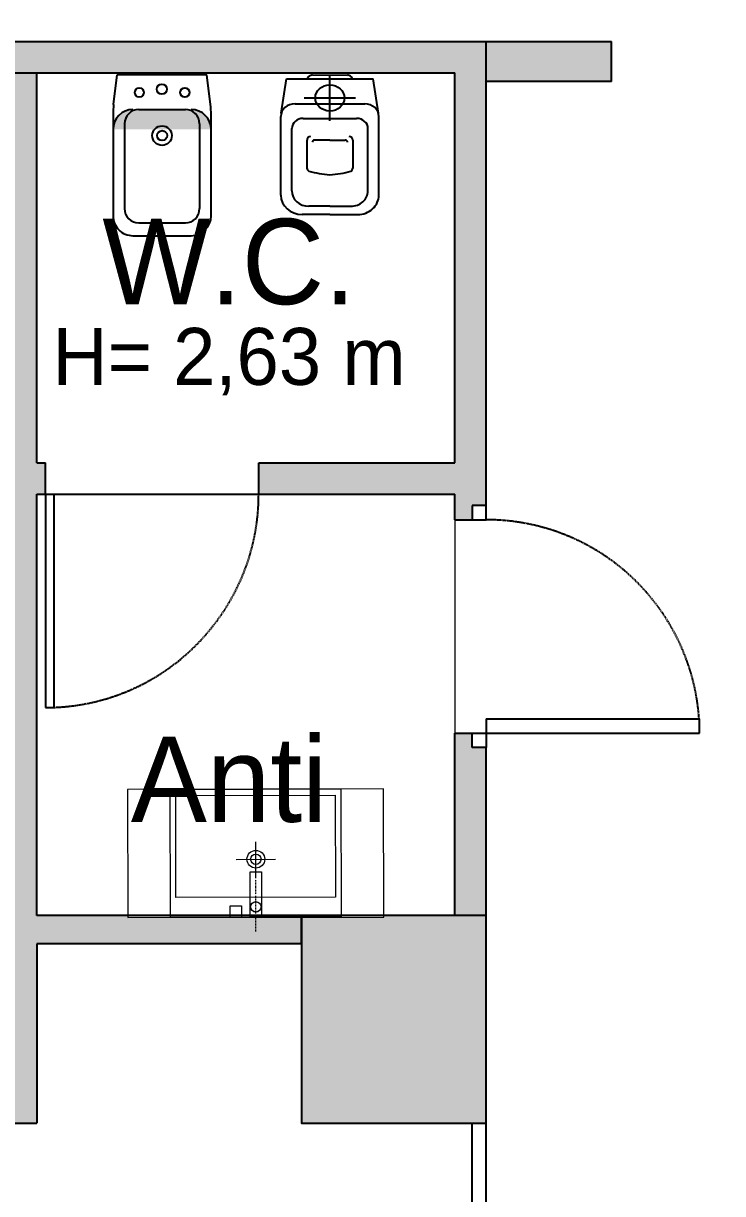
# Model space of a CAD drawing. Header units: millimetres. Extents: x 515 to 43442, y -1882 to 9936.
# Drawn here: x 15482.8 to 15728.6, y 3270.3 to 3681.4 of the extents above; entities that cross this region are included whole.
import ezdxf

# ---------------------------------------------------------------- set-up
doc = ezdxf.new("R2010")
doc.units = ezdxf.units.MM
doc.linetypes.add('HIDDEN', pattern=[0.375, 0.25, -0.125])
doc.linetypes.add('TRATTO-PUNTO', pattern=[1, 0.5, -0.25, 0, -0.25])
doc.layers.add('ARREDI_LINEE', color=33, linetype='Continuous', lineweight=9)
doc.layers.add('CAMP sez', color=9, linetype='Continuous', lineweight=15, true_color=0xbdbdbd)
doc.layers.add('PAV_EST', color=253, linetype='Continuous', lineweight=0, true_color=0xa8a8a8)
for name, color, linetype in [('INF', 8, 'Continuous'), ('SANIT', 33, 'Continuous'), ('SEZ', 170, 'Continuous'), ('Testi', 7, 'Continuous')]:
    doc.layers.add(name, color=color, linetype=linetype)
doc.styles.add('T_ESE_q100', font='bahnschrift.ttf', dxfattribs={"height": 15})

# ---------------------------------------------------------------- blocks, each defined once
blk = doc.blocks.new('uyiy8')
at = {"color": 0, "lineweight": -2}
for p, q in [((24284.05, 36278.64), (24311.29, 36283.33)), ((24312.5, 36283.36), (24324.75, 36283.62)), ((24329.92, 36253.56), (24324.75, 36283.62)), ((24286.23, 36275.09), (24307.79, 36278.81)), ((24320.74, 36255.02), (24316.58, 36279.17)), ((24315.21, 36256.97), (24312.02, 36275.48)), ((24322.21, 36258.57), (24319.16, 36276.31)), ((24329.67, 36262.78), (24327.59, 36274.85)), ((24280.33, 36260.49), (24278.67, 36270.1)), ((24304.73, 36272.85), (24294.98, 36271.17)), ((24306.09, 36264.98), (24305.19, 36270.24)), ((24283.18, 36260.98), (24281.92, 36268.26)), ((24312.7, 36266.07), (24328.67, 36268.82)), ((24306.11, 36264.88), (24307.01, 36259.62)), ((24280.33, 36260.49), (24281.98, 36250.88)), ((24283.18, 36260.98), (24284.43, 36253.7)), ((24307.46, 36257.01), (24297.71, 36255.33)), ((24318.3, 36249.71), (24329.92, 36253.56)), ((24289.91, 36244.64), (24317.15, 36249.33)), ((24290.77, 36248.7), (24312.34, 36252.42))]:
    blk.add_line(p, q, dxfattribs=at)
at = {"color": 0, "lineweight": -2, "extrusion": (0, 0, -1)}
for centre, major_axis, start_param, end_param in [((24312.14, 36278.4), (-0.85, 4.93), 0, 1.570796), ((24285.32, 36271.25), (1.27, -7.39), 1.570796, 3.141593), ((24308.47, 36274.87), (-0.68, 3.94), 0, 1.570796), ((24287.25, 36269.18), (1.02, -5.91), 1.570796, 3.141593), ((24325.69, 36274.32), (-0.37, 2.16), 0.335133, 1.483029), ((24325.71, 36265.33), (5.98, -34.73), 1.655038, 1.867633), ((24295.2, 36269.86), (-0.23, 1.31), -1.047198, 0), ((24304.46, 36270.11), (0.138, -0.804), 3.076729, 4.709356), ((24305.03, 36271.62), (-0.21, 1.24), -0.079223, 1.570796), ((24320.68, 36267.44), (0.87, -5.03), 1.570796326794229, 7.853981633973815), ((24324.72, 36271.12), (-5.98, 34.73), 4.415552, 4.628148), ((24327.7, 36262.63), (0.37, -2.16), -1.483029, -0.335133), ((24306.29, 36259.5), (0.138, -0.804), -1.567763, 0.064863), ((24307.33, 36258.27), (-0.21, 1.24), 1.570796, 3.220815), ((24289.76, 36254.62), (-1.02, 5.91), 3.141593, 4.712389), ((24297.48, 36256.64), (0.23, -1.31), 0, 1.047198), ((24311.66, 36256.36), (0.68, -3.94), 4.712389, 6.283185), ((24316.3, 36254.26), (0.85, -4.93), 4.712389, 6.283185), ((24288.64, 36252.03), (-1.27, 7.39), 3.141593, 4.712389)]:
    blk.add_ellipse(centre, major_axis=major_axis, ratio=0.9, start_param=start_param, end_param=end_param, dxfattribs=at)
blk = doc.blocks.new('SANCON05')
at = {"lineweight": -2}
h = blk.add_hatch(color=0, dxfattribs=at)
edge = h.paths.add_edge_path(flags=17)
edge.add_line((0.1, 0.1575), (0.1, -0.1575))
edge.add_line((0.1, -0.1575), (0.2035, -0.1702))
edge.add_arc((0.2402, 0.1275), 0.3, 262.977, 270)
edge.add_line((0.2402, -0.1725), (0.595, -0.1725))
edge.add_arc((0.595, -0.1025), 0.07, 270, 360)
edge.add_line((0.665, -0.1025), (0.665, 0.1025))
edge.add_arc((0.595, 0.1025), 0.07, 360, 450)
edge.add_line((0.595, 0.1725), (0.2402, 0.1725))
edge.add_arc((0.2402, -0.1275), 0.3, 90, 97.023)
edge.add_line((0.2035, 0.1702), (0.1, 0.1575))
edge = h.paths.add_edge_path(flags=17)
edge.add_line((0.1, 0.1575), (0.1, -0.1575))
edge.add_line((0.1, -0.1575), (0.2035, -0.1702))
edge.add_arc((0.2402, 0.1275), 0.3, 262.977, 270)
edge.add_line((0.2402, -0.1725), (0.595, -0.1725))
edge.add_arc((0.595, -0.1025), 0.07, 270, 360)
edge.add_line((0.665, -0.1025), (0.665, 0.1025))
edge.add_arc((0.595, 0.1025), 0.07, 360, 450)
edge.add_line((0.595, 0.1725), (0.2402, 0.1725))
edge.add_arc((0.2402, -0.1275), 0.3, 90, 97.023)
edge.add_line((0.2035, 0.1702), (0.1, 0.1575))
edge = h.paths.add_edge_path(flags=0)
edge.add_arc((0.2918, 0.1025), 0.07, 90, 180)
edge.add_arc((0.2918, -0.1025), 0.07, 180, 270)
at = {"color": 0, "lineweight": -2}
for p, q in [((0.2035, 0.1702), (0.1, 0.1575)), ((0.595, 0.1725), (0.2402, 0.1725)), ((0.1, 0.1575), (0.1, -0.1575)), ((0.2718, 0.1319), (0.57, 0.1319)), ((0.665, -0.1025), (0.665, 0.1025)), ((0.2218, -0.0819), (0.2218, 0.0819)), ((0.62, -0.0819), (0.62, 0.0819)), ((0.2035, -0.1702), (0.1, -0.1575)), ((0.2718, -0.1319), (0.57, -0.1319)), ((0.2402, -0.1725), (0.595, -0.1725))]:
    blk.add_line(p, q, dxfattribs=at)
for centre, radius in [((0.162, 0.08), 0.016), ((0.1501, -0.0009), 0.018), ((0.3134, 0), 0.0343), ((0.3134, 0), 0.0176), ((0.162, -0.08), 0.016)]:
    blk.add_circle(centre, radius, dxfattribs=at)
for centre, radius, start, end in [((0.2402, -0.1275), 0.3, 90, 97.023), ((0.2918, 0.1025), 0.07, 90, 180), ((0.595, 0.1025), 0.07, 360, 90), ((0.2718, 0.0819), 0.05, 90, 180), ((0.57, 0.0819), 0.05, 360, 90), ((0.2718, -0.0819), 0.05, 180, 270), ((0.57, -0.0819), 0.05, 270, 360), ((0.2918, -0.1025), 0.07, 180, 270), ((0.595, -0.1025), 0.07, 270, 360), ((0.2402, 0.1275), 0.3, 262.977, 270)]:
    blk.add_arc(centre, radius, start, end, dxfattribs=at)
blk = doc.blocks.new('A$Cad04e48f')
at = {"color": 0, "linetype": 'TRATTO-PUNTO', "lineweight": -2}
blk.add_line((-5, 0), (18.2, 0), dxfattribs=at)
at = {"color": 0, "lineweight": -2}
for points in [[(-0.04, 9), (3.99, 9), (3.99, 5), (-0.02, 5)], [(-0.01, 2), (15.99, 2), (15.99, -2), (0.01, -2)]]:
    blk.add_lwpolyline(points, close=True, dxfattribs=at)
blk = doc.blocks.new('A$C7b99852b')
at = {"layer": 'ARREDI_LINEE'}
for p, q in [((60.35, 19.41), (60.38, 6.72)), ((67.28, 12.85), (53.43, 12.82))]:
    blk.add_line(p, q, dxfattribs=at)
blk.add_lwpolyline([(15.44, -11.78), (105.44, -11.78), (105.44, 33.22), (15.44, 33.22), (15.44, -11.78)], dxfattribs=at)
for points in [[(30.5, -11.84), (30.42, 33.16), (90.42, 33.22), (90.5, -11.73)], [(32.41, 26.22), (88.48, 26.22), (88.48, -9.67), (32.41, -9.67)]]:
    blk.add_lwpolyline(points, close=True, dxfattribs=at)
for centre, radius in [((60.41, 29.59), 1.83), ((60.42, 29.54), 1.83), ((60.37, 12.83), 3.12), ((60.37, 12.83), 1.83)]:
    blk.add_circle(centre, radius, dxfattribs=at)
at = {"layer": 'ARREDI_LINEE', "rotation": 269.7760903576198}
blk.add_blockref('A$Cad04e48f', (60.42, 33.22), dxfattribs=at)

msp = doc.modelspace()

# ---------------------------------------------------------------- hatches: boundary and pattern name
at = {"layer": 'CAMP sez'}
h = msp.add_hatch(color=256, dxfattribs=at)
h.dxf.hatch_style = 1
h.paths.add_polyline_path([(16255.53, 2320.04), (16141.53, 2320.04), (16141.53, 2293.04), (16146.53, 2293.04), (16146.53, 2274.04), (16141.53, 2274.04), (16141.53, 2247.04), (16255.53, 2247.04)], flags=17)
h.paths.add_polyline_path([(15798.53, 1738.04), (15645.53, 1738.04), (15645.53, 1723.04), (15798.53, 1723.04)], flags=17)
h.paths.add_polyline_path([(15277.03, 4658.04), (15257.03, 4658.04), (15257.03, 4260.04), (15277.03, 4260.04)], flags=17)
h.paths.add_polyline_path([(15297.03, 4260.04), (15237.03, 4260.04), (15237.03, 4240.04), (15297.03, 4240.04)], flags=17)
h.paths.add_polyline_path([(15414.53, 4260.04), (15387.03, 4260.04), (15387.03, 4240.04), (15414.53, 4240.04)], flags=17)
h.paths.add_polyline_path([(15147.03, 4260.04), (15034.53, 4260.04), (15034.53, 4240.04), (15147.03, 4240.04)], flags=17)
h.paths.add_polyline_path([(15560.53, 3925.04), (15414.53, 3925.04), (15414.53, 3909.04), (15533.53, 3909.04), (15533.53, 3816.04), (15586.53, 3816.04), (15586.53, 3827.04), (15560.53, 3827.04)], flags=17)
h.paths.add_polyline_path([(15414.53, 3914.04), (15394.53, 3914.04), (15394.53, 3909.04), (15414.53, 3909.04)], flags=17)
h.paths.add_polyline_path([(17153.53, 2840.04), (17090.53, 2840.04), (17090.53, 2768.04), (17153.53, 2768.04)], flags=17)
h.paths.add_polyline_path([(17153.53, 1794.04), (17090.53, 1794.04), (17090.53, 1695.04), (17153.53, 1733.04)], flags=17)
h.paths.add_polyline_path([(17667.96, 2087.48), (17648.85, 2115.6), (17616.6, 2093.68), (17635.71, 2065.56)], flags=17)
h.paths.add_polyline_path([(18190.24, 2442.45), (18171.13, 2470.57), (18138.87, 2448.64), (18157.98, 2420.52)], flags=17)
h.paths.add_polyline_path([(18197.53, 2840.04), (18134.53, 2840.04), (18134.53, 2768.04), (18197.53, 2768.04)], flags=17)
h.paths.add_polyline_path([(18722.87, 2804.44), (18720.53, 2840.04), (18657.53, 2840.04), (18657.53, 2760.04)], flags=17)
h.paths.add_polyline_path([(19261.78, 3176.76), (19243.8, 3203.22), (19183.42, 3162.19), (19201.41, 3135.72)], flags=17)
h.paths.add_polyline_path([(19514.86, 3348.76), (19496.88, 3375.23), (19465.45, 3353.87), (19483.44, 3327.4)], flags=17)
h.paths.add_polyline_path([(16925.53, 1723.04), (16905.53, 1723.04), (16905.53, 1593.48), (16682.3, 1441.77), (16693.54, 1425.22), (16925.53, 1582.89)], flags=17)
h.paths.add_polyline_path([(16661.28, 1403.3), (16649.94, 1419.99), (16255.53, 1221.43), (16255.53, 1199.04)], flags=17)
h.paths.add_polyline_path([(16674.43, 1453.34), (16642.17, 1431.42), (16661.28, 1403.3), (16693.54, 1425.22)], flags=17)
h.paths.add_polyline_path([(16255.53, 1272.04), (16141.53, 1272.04), (16141.53, 1245.04), (16146.53, 1245.04), (16146.53, 1226.04), (16141.53, 1226.04), (16141.53, 1199.04), (16255.53, 1199.04), (16255.53, 1221.43)], flags=17)
h.paths.add_polyline_path([(16255.53, 1796.04), (16141.53, 1796.04), (16141.53, 1769.04), (16146.53, 1769.04), (16146.53, 1750.04), (16141.53, 1750.04), (16141.53, 1723.04), (16255.53, 1723.04)], flags=17)
h.paths.add_polyline_path([(15645.53, 1796.04), (15580.53, 1796.04), (15580.53, 1769.04), (15585.53, 1769.04), (15585.53, 1750.04), (15580.53, 1750.04), (15580.53, 1723.04), (15645.53, 1723.04)], flags=17)
h.paths.add_polyline_path([(16141.53, 1738.04), (15888.53, 1738.04), (15888.53, 1723.04), (16141.53, 1723.04)], flags=17)
edge = h.paths.add_edge_path(flags=17)
edge.add_arc((15645.53, 2283.54), 218, 270, 282.4589, ccw=False)
edge.add_line((15645.53, 2065.54), (15645.53, 2048.54))
edge.add_arc((15645.53, 2283.54), 235, 270, 282.4589)
edge.add_line((15696.23, 2054.07), (15692.56, 2070.67))
edge = h.paths.add_edge_path(flags=17)
edge.add_line((15645.53, 2322.04), (15561.42, 2322.04))
edge.add_arc((15645.53, 2283.54), 92.5, 155.4041, 204.5959)
edge.add_line((15561.42, 2245.04), (15645.53, 2245.04))
edge.add_line((15645.53, 2245.04), (15645.53, 2322.04))
edge = h.paths.add_edge_path(flags=17)
edge.add_arc((15645.53, 2283.54), 235, 77.5411, 90)
edge.add_line((15645.53, 2518.54), (15645.53, 2501.54))
edge.add_arc((15645.53, 2283.54), 218, 77.5411, 90, ccw=False)
edge.add_line((15692.56, 2496.4), (15696.23, 2513))
h.paths.add_polyline_path([(15645.53, 1272.04), (15580.53, 1272.04), (15580.53, 1245.04), (15585.53, 1245.04), (15585.53, 1226.04), (15580.53, 1226.04), (15580.53, 1199.04), (15645.53, 1199.04)], flags=17)
h.paths.add_polyline_path([(15078.53, 1245.04), (15083.53, 1245.04), (15083.53, 1272.04), (15026.53, 1272.04), (15026.53, 1199.04), (15083.53, 1199.04), (15083.53, 1226.04), (15078.53, 1226.04)], flags=17)
h.paths.add_polyline_path([(15580.53, 1212.04), (15083.53, 1212.04), (15083.53, 1199.04), (15580.53, 1199.04)], flags=17)
h.paths.add_polyline_path([(15053.53, 1199.04), (15026.53, 1199.04), (15026.53, 1175.04), (15053.53, 1175.04)], flags=17)
h.paths.add_polyline_path([(15078.53, 1769.04), (15083.53, 1769.04), (15083.53, 1796.04), (15026.53, 1796.04), (15026.53, 1723.04), (15083.53, 1723.04), (15083.53, 1750.04), (15078.53, 1750.04)], flags=17)
h.paths.add_polyline_path([(15078.53, 2293.04), (15083.53, 2293.04), (15083.53, 2320.04), (15026.53, 2320.04), (15026.53, 2247.04), (15083.53, 2247.04), (15083.53, 2274.04), (15078.53, 2274.04)], flags=17)
h.paths.add_polyline_path([(15078.53, 2817.04), (15083.53, 2817.04), (15083.53, 2844.04), (15026.53, 2844.04), (15026.53, 2771.04), (15083.53, 2771.04), (15083.53, 2798.04), (15078.53, 2798.04)], flags=17)
h.paths.add_polyline_path([(15083.53, 3322.04), (15078.53, 3322.04), (15078.53, 3341.04), (15083.53, 3341.04), (15083.53, 3368.04), (15026.53, 3368.04), (15026.53, 3295.04), (15083.53, 3295.04)], flags=17)
h.paths.add_polyline_path([(15645.53, 3675.04), (15026.53, 3675.04), (15026.53, 3664.04), (15634.53, 3664.04), (15634.53, 3527.04), (15565.53, 3527.04), (15565.53, 3516.04), (15634.53, 3516.04), (15634.53, 3507.04), (15640.53, 3507.04), (15640.53, 3512.04), (15645.53, 3512.04)], flags=17)
h.paths.add_polyline_path([(15487.53, 3664.04), (15477.53, 3664.04), (15477.53, 3464.04), (15387.53, 3464.04), (15387.53, 3461.04), (15472.53, 3461.04), (15472.53, 3455.04), (15387.53, 3455.04), (15387.53, 3452.04), (15477.53, 3452.04), (15477.53, 3310.04), (15272.53, 3310.04), (15272.53, 3320.04), (15257.53, 3320.04), (15257.53, 3295.04), (15487.53, 3295.04), (15487.53, 3358.04), (15580.53, 3358.04), (15580.53, 3368.04), (15487.53, 3368.04), (15487.53, 3516.04), (15490.53, 3516.04), (15490.53, 3527.04), (15487.53, 3527.04)], flags=17)
h.paths.add_polyline_path([(15272.53, 3664.04), (15257.53, 3664.04), (15257.53, 3410.04), (15262.03, 3410.04), (15262.03, 3495.04), (15268.03, 3495.04), (15268.03, 3410.04), (15272.53, 3410.04), (15272.53, 3452.04), (15297.53, 3452.04), (15297.53, 3464.04), (15272.53, 3464.04)], flags=16)
h.paths.add_polyline_path([(15689.53, 3670.04), (15689.53, 3675.04), (15669.53, 3675.04), (15645.53, 3675.04), (15645.53, 3661.04), (15689.53, 3661.04)], flags=17)
h.paths.add_polyline_path([(15645.53, 3368.04), (15580.53, 3368.04), (15580.53, 3358.04), (15580.53, 3295.04), (15645.53, 3295.04)], flags=17)
h.paths.add_polyline_path([(15645.53, 3427.04), (15640.53, 3427.04), (15640.53, 3432.04), (15634.53, 3432.04), (15634.53, 3368.04), (15645.53, 3368.04)], flags=17)
h.paths.add_polyline_path([(16255.53, 3368.04), (16141.53, 3368.04), (16141.53, 3341.04), (16146.53, 3341.04), (16146.53, 3322.04), (16141.53, 3322.04), (16141.53, 3295.04), (16255.53, 3295.04)], flags=17)
h.paths.add_polyline_path([(16255.53, 2844.04), (16141.53, 2844.04), (16141.53, 2817.04), (16146.53, 2817.04), (16146.53, 2798.04), (16141.53, 2798.04), (16141.53, 2771.04), (16255.53, 2771.04)], flags=17)
h.paths.add_polyline_path([(15645.53, 2844.04), (15580.53, 2844.04), (15580.53, 2817.04), (15585.53, 2817.04), (15585.53, 2798.04), (15580.53, 2798.04), (15580.53, 2771.04), (15645.53, 2771.04)], flags=17)
h.paths.add_polyline_path([(16925.53, 3852.04), (16905.53, 3852.04), (16905.53, 3691.04), (16925.53, 3691.04)], flags=17)
h.paths.add_polyline_path([(16925.53, 3196.04), (16905.53, 3196.04), (16905.53, 2431.04), (16925.53, 2431.04)], flags=17)
h.paths.add_polyline_path([(16925.53, 2131.04), (16905.53, 2131.04), (16905.53, 1743.04), (16255.53, 1743.04), (16255.53, 1723.04), (16925.53, 1723.04)], flags=17)
h.paths.add_polyline_path([(20091.47, 3852.14), (20487.6, 4124.98), (20423.82, 3502.24), (20356.83, 3456.7), (20376.33, 3427.64), (20456.91, 3482.41), (20523.52, 4186.15), (20050.04, 3860.03), (20105.43, 3777.5), (20158.72, 3698.08), (20170.61, 3706.07), (20171.17, 3706.44), (20183.63, 3714.8)])
h.paths.add_polyline_path([(15039.53, 3909.04), (15318.53, 3909.04), (15318.53, 3914.04), (15008.53, 3914.04), (15008.53, 4240.04), (15034.53, 4240.04), (15034.53, 4308.04), (15008.53, 4308.04), (15008.53, 4617.04), (15034.53, 4617.04), (15034.53, 4658.04), (15519.53, 4658.04), (15519.53, 4308.04), (15414.53, 4308.04), (15414.53, 3925.04), (15429.53, 3925.04), (15429.53, 4291.04), (15529.53, 4291.04), (15529.53, 4237.04), (15938.53, 4237.04), (15938.53, 4248.04), (15559.53, 4248.04), (15559.53, 4308.04), (15540.53, 4308.04), (15540.53, 4617.04), (15559.53, 4617.04), (15559.53, 4658.04), (16056.53, 4658.04), (16056.53, 4248.04), (16028.53, 4248.04), (16028.53, 4237.04), (16056.53, 4237.04), (16056.53, 3870.04), (16034.53, 3870.04), (16034.53, 3827.04), (15668.53, 3827.04), (15668.53, 3816.04), (16034.53, 3816.04), (16034.53, 3788.04), (16045.53, 3788.04), (16045.53, 3816.04), (16358.53, 3816.04), (16358.53, 3675.04), (16045.53, 3675.04), (16045.53, 3702.04), (16034.53, 3702.04), (16034.53, 3675.04), (15799.53, 3675.04), (15779.53, 3675.04), (15779.53, 3670.04), (15779.53, 3661.04), (16378.53, 3661.04), (16378.53, 3758.04), (16687.53, 3758.04), (16687.53, 3852.04), (17111.53, 3852.04), (17111.53, 3833.04), (17138.53, 3833.04), (17138.53, 3852.04), (18155.53, 3852.04), (18155.53, 3833.04), (18182.53, 3833.04), (18182.53, 3852.04), (19200.53, 3852.04), (19200.53, 3833.04), (19251.53, 3833.04), (19251.53, 3919.04), (19243.53, 3919.04), (19243.53, 4229.04), (19251.53, 4229.04), (19251.53, 4280.04), (19479.53, 4280.04), (19479.53, 4223.04), (19682.51, 3865.04), (19507.53, 3865.04), (19507.53, 3919.04), (19479.53, 3919.04), (19479.53, 3849.04), (19532.5, 3756.07), (19542.06, 3761.52), (19492.19, 3849.04), (19691.58, 3849.04), (19836.78, 3592.94), (19693.58, 3495.62), (19585.63, 3685.06), (19576.07, 3679.61), (19697.37, 3466.75), (20120.82, 3754.55), (20105.43, 3777.5), (19860.86, 3611.28), (19509.53, 4230.95), (19509.53, 4310.04), (19213.53, 4310.04), (19213.53, 3882.04), (16647.53, 3882.04), (16647.53, 3778.04), (16378.53, 3778.04), (16378.53, 3836.04), (16076.53, 3836.04), (16076.53, 4678.04), (14988.53, 4678.04), (14988.53, 3841.04), (14781.53, 3841.04), (14781.53, 3295.04), (14816.53, 3295.04), (14816.53, 3816.04), (15039.53, 3816.04)])
h.paths.add_polyline_path([(15620.53, 213.09), (15483.31, 119.31), (15483.31, 76.92), (15652.53, 192.56), (15652.53, 240.12), (20340.93, 3426.56), (20351.52, 3410.78), (20376.33, 3427.64), (20346.24, 3472.48), (15645.53, 277.68), (15645.53, 624.04), (15053.53, 624.04), (15053.53, 712.04), (15021.53, 712.04), (15021.53, 600.04), (15026.53, 600.04), (15026.53, 568.04), (14909.53, 568.04), (14922.53, 564.04), (15021.53, 564.04), (15021.53, 518.04), (15084.53, 518.04), (15084.53, 598.04), (15582.53, 598.04), (15582.53, 550.04), (15620.53, 550.04), (15620.53, 300.04), (15483.31, 300.04), (15483.31, 261.04), (15620.53, 261.04)])

# ---------------------------------------------------------------- linework, layer by layer
at = {"layer": 'INF'}
for p, q in [((15490.53, 3516.04), (15565.53, 3516.04)), ((15490.53, 3516.04), (15490.53, 3441.04)), ((15493.53, 3516.04), (15493.53, 3441.04)), ((15645.53, 3507.04), (15645.53, 3512.04)), ((15640.53, 3507.04), (15645.53, 3507.04)), ((15645.53, 3437.04), (15720.53, 3437.04)), ((15645.53, 3437.04), (15645.53, 3432.04)), ((15720.53, 3432.04), (15720.53, 3437.04)), ((15640.53, 3432.04), (15645.53, 3432.04)), ((15645.53, 3432.04), (15645.53, 3427.04)), ((15645.53, 3432.04), (15720.53, 3432.04)), ((15640.53, 2844.04), (15640.53, 3295.04)), ((15645.53, 2844.04), (15645.53, 3295.04))]:
    msp.add_line(p, q, dxfattribs=at)
at = {"layer": 'INF', "color": 5, "true_color": 0x1a1aff}
msp.add_line((15490.53, 3441.04), (15493.53, 3441.04), dxfattribs=at)
at = {"layer": 'INF', "linetype": 'HIDDEN'}
for centre, start, end in [((15490.53, 3516.04), 270, 0), ((15645.53, 3432.04), 3.8226, 90)]:
    msp.add_arc(centre, 75, start, end, dxfattribs=at)
at = {"layer": 'PAV_EST'}
msp.add_line((15634.53, 3507.04), (15634.53, 3432.04), dxfattribs=at)
at = {"layer": 'SEZ'}
for p, q in [((15026.53, 3675.04), (15689.53, 3675.04)), ((15645.53, 3512.04), (15645.53, 3675.04)), ((15689.53, 3661.04), (15689.53, 3675.04)), ((15026.53, 3664.04), (15634.53, 3664.04)), ((15487.53, 3527.04), (15487.53, 3664.04)), ((15634.53, 3527.04), (15634.53, 3664.04)), ((15689.53, 3661.04), (15645.53, 3661.04)), ((15487.53, 3527.04), (15490.53, 3527.04)), ((15490.53, 3516.04), (15490.53, 3527.04)), ((15565.53, 3527.04), (15634.53, 3527.04)), ((15565.53, 3516.04), (15565.53, 3527.04)), ((15487.53, 3368.04), (15487.53, 3516.04)), ((15487.53, 3516.04), (15490.53, 3516.04)), ((15565.53, 3516.04), (15634.53, 3516.04)), ((15634.53, 3507.04), (15634.53, 3516.04)), ((15645.53, 3512.04), (15640.53, 3512.04)), ((15640.53, 3512.04), (15640.53, 3507.04)), ((15634.53, 3507.04), (15640.53, 3507.04)), ((15634.53, 3368.04), (15634.53, 3432.04)), ((15634.53, 3432.04), (15640.53, 3432.04)), ((15640.53, 3427.04), (15640.53, 3432.04)), ((15645.53, 3427.04), (15640.53, 3427.04)), ((15645.53, 3368.04), (15645.53, 3427.04)), ((15580.53, 3368.04), (15487.53, 3368.04)), ((15580.53, 3358.04), (15580.53, 3368.04)), ((15580.53, 3358.04), (15487.53, 3358.04)), ((15487.53, 3358.04), (15487.53, 3295.04)), ((15257.53, 3295.04), (15487.53, 3295.04))]:
    msp.add_line(p, q, dxfattribs=at)
msp.add_lwpolyline([(15580.53, 3368.04), (15580.53, 3295.04), (15645.53, 3295.04), (15645.53, 3368.04)], close=True, dxfattribs=at)

# ---------------------------------------------------------------- block references
at = {"layer": 'SANIT', "transparency": 33554687, "xscale": -1, "rotation": 279.7440353405048}
msp.add_blockref('uyiy8', (-16037.48, -26452.72), dxfattribs=at)
at = {"layer": 'SANIT', "transparency": 33554687, "xscale": 99.99999999999201, "yscale": 99.99999999999201, "zscale": 99.99999999999201, "rotation": 270}
msp.add_blockref('SANCON05', (15531.57, 3673.36), dxfattribs=at)
at = {"layer": 'SANIT', "lineweight": 35, "rotation": 180.1085081347907}
msp.add_blockref('A$C7b99852b', (15624.88, 3400.69), dxfattribs=at)

# ---------------------------------------------------------------- texts
at = {"layer": 'Testi', "attachment_point": 5, "style": 'T_ESE_q100'}
for s, insert, char_height in [('W.C.', (15555.14, 3597.58), 30), ('H= 2,63 m', (15555.14, 3562.58), 20), ('Anti', (15555.14, 3415.68), 30)]:
    msp.add_mtext(s, dxfattribs=dict(at, insert=insert, char_height=char_height))

doc.saveas('drawing.dxf')
